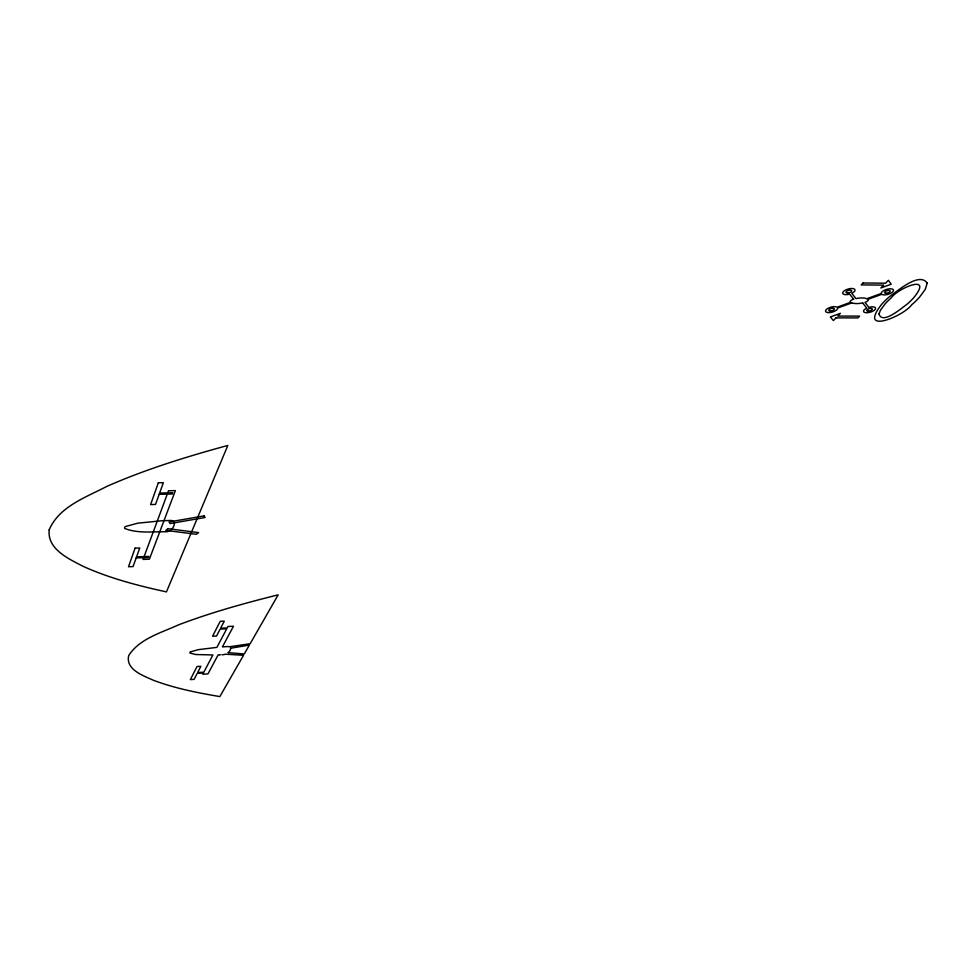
<?xml version="1.0" encoding="UTF-8"?>
<svg xmlns="http://www.w3.org/2000/svg" width="976" height="976" viewBox="0 0 976 976"><rect width="100%" height="100%" fill="white"/><g stroke="black" fill="none" stroke-linecap="round" stroke-linejoin="round"><path stroke-width="1.46" d="M190.576 651.846L198.116 649.687L216.916 647.369L226.725 628.788L220.149 629.105L216.55 636.047L212.573 636.242L220.21 621.334L224.285 621.139L220.6 628.239L227.176 627.922L227.933 626.494L233.484 626.238L222.418 646.905L227.152 646.576A4.27 1.33 -6.9 0 1 229.226 646.795L250.161 643.709L278.184 594.835C244.476 603.241 210.901 612.525 178.401 624.908C161.016 632.899 139.605 638.609 128.698 655.555C125.355 669.56 143.265 675.66 153.208 680.187C174.667 688.312 197.298 692.777 219.856 696.583L243.524 655.299L225.383 654.201A4.27 1.318 -6.8 0 1 222.735 654.725L221.894 654.762M850.657 302.292L837.091 307.208A6.283 2.574 -15.6 0 0 827.014 308.928A6.283 2.574 -15.6 0 0 829.71 312.588A6.283 2.574 -15.6 0 0 837.676 308.013L851.719 302.926M866.956 298.656L881.182 293.508A6.405 2.611 -16.4 0 1 889.417 288.811A6.405 2.611 -16.4 0 1 891.93 292.568A6.405 2.611 -16.4 0 1 881.731 294.337L868.006 299.303M230.69 648.223L249.392 645.063L244.281 653.981L228.274 652.639M136.579 556.857L148.779 556.43L148.364 557.503L136.189 557.943M220.369 654.811L219.624 654.835M159.625 493.063L172.776 492.734L172.301 493.99L159.161 494.332M219.124 654.847L218.16 654.872L207.973 673.904L202.764 674.196L203.423 672.952L197.25 673.294L194.09 679.381L190.344 679.589L197.042 666.51L200.873 666.303L197.64 672.525L203.825 672.196L212.914 654.957L195.688 654.518L189.991 653.042A5.1 1.598 -6.6 0 1 190.576 651.858M853.634 299.217L849.645 294.118A6.417 2.66 -16 0 1 842.898 292.214A6.417 2.66 -16 0 1 852.768 288.518A6.417 2.66 -16 0 1 851.804 293.312L855.915 298.595A14.933 6.088 -15.9 0 1 866.859 298.717M862.723 302.987L866.712 308.135A6.271 2.525 -16 0 0 865.7 312.71A6.271 2.525 -16 0 0 875.374 309.136A6.271 2.525 -16 0 0 868.835 307.355L864.992 302.365A4.453 1.818 -16 0 0 868.225 299.205M230.58 648.235A33.489 10.443 -6.6 0 1 228.164 652.639M862.735 302.926A15.079 6.185 -16.1 0 1 851.816 302.865M850.438 302.377A4.453 1.83 -15.9 0 1 853.597 299.12M927.2 283.077L925.248 289.421L919.453 297.253A106.152 44.103 -15.7 0 1 911.547 304.939C903.654 316.151 857.758 335.232 881.279 304.78A105.689 40.931 -17 0 1 889.002 297.058C896.615 291.714 919.246 271.426 927.2 283.077M174.411 523.441C174.167 527.443 171.032 531.115 167.03 531.761C153.195 531.505 137.897 533.713 124.83 528.492A6.246 2.355 -5.4 0 1 125.477 526.528L137.64 523.197L162.053 520.733L171.422 520.44L173.484 521.294L174.411 523.441M49.203 529.785C46.946 549.134 68.832 558.906 83.082 566.324C109.654 578.341 138.043 585.673 166.457 591.895L227.835 445.434C186.684 456.683 145.753 469.249 106.665 486.475C85.851 497.382 59.097 506.568 49.203 529.785M878.998 313.991C882.328 325.301 902.178 307.513 907.155 304.146A93.123 38.576 -15.7 0 0 913.475 297.997C934.105 273.06 898.152 287.957 891.21 297.851A92.757 36.051 -16.9 0 0 885.012 304.036L880.498 310.173L878.998 313.991M135.103 548.158L128.503 566.739L133.065 566.568L139.775 548L135.103 548.158M158.332 482.791L150.597 504.58L155.513 504.446L163.37 482.681L158.332 482.791M168.519 490.782L143.057 559.431L149.389 559.199L175.387 490.611L168.519 490.782M863.028 282.991L861.174 284.919L883.67 285.114L880.852 287.969L891.234 284.211L888.392 280.307L885.561 283.199L863.028 282.991M835.993 317.871L833.382 320.555L830.356 316.944L840.373 313.345L837.737 316.065L859.624 316.126L857.855 317.92L835.993 317.871M168.067 528.699L165.798 530.395L196.322 534.287L198.628 532.615L168.067 528.699M204.179 515.865L169.055 521.953L170.056 523.575L205.094 517.512L204.179 515.865M868.335 311.161A2.891 1.159 -16 0 0 872.324 309.026A2.891 1.159 -16 0 0 867.957 309.172A2.891 1.159 -16 0 0 868.335 311.161M886.196 293.276A2.952 1.208 -16.4 0 0 890.197 291.043A2.952 1.208 -16.4 0 0 885.683 291.251A2.952 1.208 -16.4 0 0 886.196 293.276M830.356 311.015A2.891 1.183 -15.6 0 0 834.407 308.916A2.891 1.183 -15.6 0 0 830.051 308.965A2.891 1.183 -15.6 0 0 830.356 311.015M847.668 293.007A2.952 1.22 -16 0 0 851.719 290.799A2.952 1.22 -16 0 0 847.229 290.921A2.952 1.22 -16 0 0 847.668 293.007"/></g></svg>
